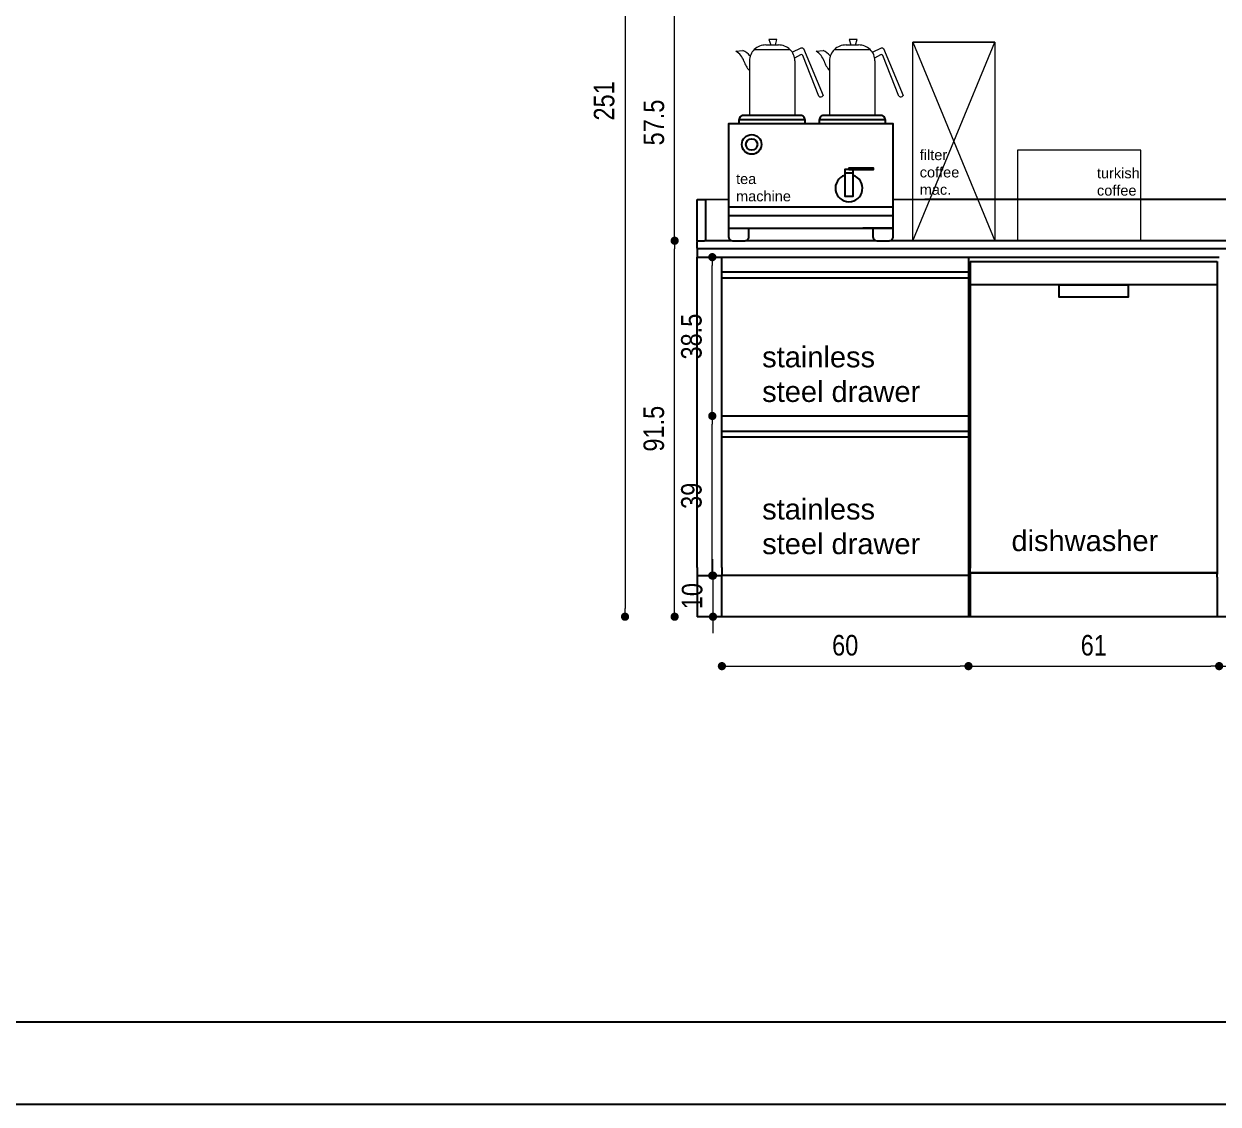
# Model space of a CAD drawing. Header units: millimetres. Extents: x 106699 to 122058, y 158555 to 162844.
# Drawn here: x 110240.4 to 110676.4, y 159501.7 to 159896 of the extents above; entities that cross this region are included whole.
import ezdxf

# ---------------------------------------------------------------- set-up
doc = ezdxf.new("R2010")
doc.units = ezdxf.units.MM
doc.layers.add('area', color=200, linetype='Continuous', plot=False)
for name, color, linetype, lineweight in [('no3_paslanmaz kesit on', 153, 'Continuous', 20), ('no3_yazı tefriş', 152, 'Continuous', 0), ('no3_ölçü tefriş', 252, 'Continuous', 0)]:
    doc.layers.add(name, color=color, linetype=linetype, lineweight=lineweight)
doc.layers.add('S2000-002 Çizgi', color=7, linetype='Continuous')
doc.styles.add('BE', font='ARIALN.TTF')
doc.styles.get("Standard").update_dxf_attribs({"font": 'arial.ttf'})
doc.dimstyles.new('Copy of BE-50', dxfattribs={"dimscale": 100, "dimtxt": 0.05, "dimasz": 0.02, "dimexe": 0.025, "dimexo": 0, "dimgap": 0.025, "dimtad": 1, "dimdec": 1, "dimrnd": 0.5, "dimdsep": 46, "dimtxsty": 'BE', "dimblk": 'DOT', "dimcen": 0.5, "dimdle": 0.025, "dimse1": 1, "dimse2": 1, "dimclrd": 256, "dimclre": 256, "dimclrt": 256, "dimadec": 0, "dimazin": 2, "dimtm": 1e-09, "dimtfac": 1, "dimtdec": 1, "dimtix": 1, "dimtmove": 2, "dimatfit": 0, "dimldrblk": 'DOT', "dimfxl": 0.5, "dimfxlon": 1, "dimtolj": 1, "dimlwd": 9, "dimlwe": 0, "dimarcsym": 0})

# ---------------------------------------------------------------- blocks, each defined once
blk = doc.blocks.new('Layout1')
at = {"layer": 'area'}
for points in [[(0, 1485), (0, 0), (2100, 0), (2100, 1485)], [(25.54, 1459.46), (25.54, 25.54), (2074.46, 25.54), (2074.46, 1459.46)]]:
    blk.add_lwpolyline(points, close=True, dxfattribs=at)
blk = doc.blocks.new('_Dot')
at = {"color": 0, "linetype": 'ByBlock', "lineweight": -2}
blk.add_line((-0.5, 0), (-1, 0), dxfattribs=at)
at = {"color": 0, "linetype": 'ByBlock', "const_width": 0.5}
blk.add_lwpolyline([(-0.25, 0, 1), (0.25, 0, 1)], format="xyb", close=True, dxfattribs=at)
blk = doc.blocks.new('*D183')
at = {"layer": 'Defpoints', "color": 0, "transparency": 16777216}
for p in [(116886.19, 159771.13), (116891.69, 159771.13), (116891.69, 159679.63)]:
    blk.add_point(p, dxfattribs=at)
at = {"layer": 'S2000-002 Çizgi', "color": 134, "lineweight": 9, "true_color": 0x00a5a5, "transparency": 16777216}
blk.add_line((116886.19, 159681.63), (116886.19, 159769.13), dxfattribs=at)
at = {"layer": 'S2000-002 Çizgi', "color": 134, "lineweight": 9, "true_color": 0x00a5a5, "transparency": 16777216, "xscale": 2, "yscale": 2, "zscale": 2}
for p, rotation in [((116886.19, 159771.13), 90), ((116886.19, 159679.63), 270)]:
    blk.add_blockref('_Dot', p, dxfattribs=dict(at, rotation=rotation))
at = {"layer": 'S2000-002 Çizgi', "color": 134, "true_color": 0x00a5a5, "transparency": 16777216, "insert": (116881.14, 159725.38), "char_height": 5, "attachment_point": 5, "rotation": 90, "style": 'BE'}
blk.add_mtext('\\A1;91.5', dxfattribs=at)
blk = doc.blocks.new('*D184')
at = {"layer": 'Defpoints', "color": 0, "transparency": 16777216}
for p in [(116886.19, 159828.68), (116891.69, 159828.68), (116891.69, 159771.13)]:
    blk.add_point(p, dxfattribs=at)
at = {"layer": 'S2000-002 Çizgi', "color": 134, "lineweight": 9, "true_color": 0x00a5a5, "transparency": 16777216}
blk.add_line((116886.19, 159773.13), (116886.19, 159826.68), dxfattribs=at)
at = {"layer": 'S2000-002 Çizgi', "color": 134, "lineweight": 9, "true_color": 0x00a5a5, "transparency": 16777216, "xscale": 2, "yscale": 2, "zscale": 2}
for p, rotation in [((116886.19, 159828.68), 90), ((116886.19, 159771.13), 270)]:
    blk.add_blockref('_Dot', p, dxfattribs=dict(at, rotation=rotation))
at = {"layer": 'S2000-002 Çizgi', "color": 134, "true_color": 0x00a5a5, "transparency": 16777216, "insert": (116881.15, 159799.9), "char_height": 5, "attachment_point": 5, "rotation": 90, "style": 'BE'}
blk.add_mtext('\\A1;57.5', dxfattribs=at)
blk = doc.blocks.new('*D186')
at = {"layer": 'Defpoints', "color": 0, "transparency": 16777216}
for p in [(116910.12, 159930.68), (116874.11, 159679.63), (116910.12, 159679.63)]:
    blk.add_point(p, dxfattribs=at)
at = {"layer": 'S2000-002 Çizgi', "color": 134, "lineweight": 9, "true_color": 0x00a5a5, "transparency": 16777216}
blk.add_line((116874.11, 159928.68), (116874.11, 159681.63), dxfattribs=at)
at = {"layer": 'S2000-002 Çizgi', "color": 134, "lineweight": 9, "true_color": 0x00a5a5, "transparency": 16777216, "xscale": 2, "yscale": 2, "zscale": 2}
for p, rotation in [((116874.11, 159930.68), 90), ((116874.11, 159679.63), 270)]:
    blk.add_blockref('_Dot', p, dxfattribs=dict(at, rotation=rotation))
at = {"layer": 'S2000-002 Çizgi', "color": 134, "true_color": 0x00a5a5, "transparency": 16777216, "insert": (116869.05, 159805.16), "char_height": 5, "attachment_point": 5, "rotation": 90, "style": 'BE'}
blk.add_mtext('\\A1;251', dxfattribs=at)
blk = doc.blocks.new('*D192')
at = {"layer": 'Defpoints', "color": 0, "transparency": 16777216}
for p in [(116895.35, 159728.48), (116897.69, 159728.48), (116897.69, 159689.63)]:
    blk.add_point(p, dxfattribs=at)
at = {"layer": 'S2000-002 Çizgi', "color": 134, "lineweight": 9, "true_color": 0x00a5a5, "transparency": 16777216}
blk.add_line((116895.35, 159691.63), (116895.35, 159726.48), dxfattribs=at)
at = {"layer": 'S2000-002 Çizgi', "color": 134, "lineweight": 9, "true_color": 0x00a5a5, "transparency": 16777216, "xscale": 2, "yscale": 2, "zscale": 2}
for p, rotation in [((116895.35, 159728.48), 90), ((116895.35, 159689.63), 270)]:
    blk.add_blockref('_Dot', p, dxfattribs=dict(at, rotation=rotation))
at = {"layer": 'S2000-002 Çizgi', "color": 134, "true_color": 0x00a5a5, "transparency": 16777216, "insert": (116890.29, 159709.05), "char_height": 5, "attachment_point": 5, "rotation": 90, "style": 'BE'}
blk.add_mtext('\\A1;39', dxfattribs=at)
blk = doc.blocks.new('*D193')
at = {"layer": 'Defpoints', "color": 0, "transparency": 16777216}
for p in [(116895.35, 159767.13), (116897.7, 159767.13), (116897.69, 159728.48)]:
    blk.add_point(p, dxfattribs=at)
at = {"layer": 'S2000-002 Çizgi', "color": 134, "lineweight": 9, "true_color": 0x00a5a5, "transparency": 16777216}
blk.add_line((116895.35, 159730.48), (116895.35, 159765.13), dxfattribs=at)
at = {"layer": 'S2000-002 Çizgi', "color": 134, "lineweight": 9, "true_color": 0x00a5a5, "transparency": 16777216, "xscale": 2, "yscale": 2, "zscale": 2}
for p, rotation in [((116895.35, 159767.13), 90), ((116895.35, 159728.48), 270)]:
    blk.add_blockref('_Dot', p, dxfattribs=dict(at, rotation=rotation))
at = {"layer": 'S2000-002 Çizgi', "color": 134, "true_color": 0x00a5a5, "transparency": 16777216, "insert": (116890.29, 159747.8), "char_height": 5, "attachment_point": 5, "rotation": 90, "style": 'BE'}
blk.add_mtext('\\A1;38.5', dxfattribs=at)
blk = doc.blocks.new('*D194')
at = {"layer": 'Defpoints', "color": 0, "transparency": 16777216}
for p in [(116897.69, 159689.63), (116895.52, 159679.63), (116897.69, 159679.63)]:
    blk.add_point(p, dxfattribs=at)
at = {"layer": 'S2000-002 Çizgi', "color": 134, "lineweight": 9, "true_color": 0x00a5a5, "transparency": 16777216}
for p, q in [((116895.52, 159691.63), (116895.52, 159693.63)), ((116895.52, 159689.63), (116895.52, 159679.63)), ((116895.52, 159677.63), (116895.52, 159675.63))]:
    blk.add_line(p, q, dxfattribs=at)
at = {"layer": 'S2000-002 Çizgi', "color": 134, "lineweight": 9, "true_color": 0x00a5a5, "transparency": 16777216, "xscale": 2, "yscale": 2, "zscale": 2}
for p, rotation in [((116895.52, 159689.63), 270), ((116895.52, 159679.63), 90)]:
    blk.add_blockref('_Dot', p, dxfattribs=dict(at, rotation=rotation))
at = {"layer": 'S2000-002 Çizgi', "color": 134, "true_color": 0x00a5a5, "transparency": 16777216, "insert": (116890.47, 159684.63), "char_height": 5, "attachment_point": 5, "rotation": 90, "style": 'BE'}
blk.add_mtext('\\A1;10', dxfattribs=at)
blk = doc.blocks.new('*D195')
at = {"layer": 'Defpoints', "color": 0, "transparency": 16777216}
for p in [(116897.69, 159679.63), (116957.69, 159679.63), (116957.69, 159667.6)]:
    blk.add_point(p, dxfattribs=at)
at = {"layer": 'S2000-002 Çizgi', "color": 134, "lineweight": 9, "true_color": 0x00a5a5, "transparency": 16777216}
blk.add_line((116899.69, 159667.6), (116955.69, 159667.6), dxfattribs=at)
at = {"layer": 'S2000-002 Çizgi', "color": 134, "lineweight": 9, "true_color": 0x00a5a5, "transparency": 16777216, "xscale": 2, "yscale": 2, "zscale": 2, "rotation": 180}
blk.add_blockref('_Dot', (116897.69, 159667.6), dxfattribs=at)
at = {"layer": 'S2000-002 Çizgi', "color": 134, "lineweight": 9, "true_color": 0x00a5a5, "transparency": 16777216, "xscale": 2, "yscale": 2, "zscale": 2}
blk.add_blockref('_Dot', (116957.69, 159667.6), dxfattribs=at)
at = {"layer": 'S2000-002 Çizgi', "color": 134, "true_color": 0x00a5a5, "transparency": 16777216, "insert": (116927.69, 159672.65), "char_height": 5, "attachment_point": 5, "style": 'BE'}
blk.add_mtext('\\A1;60', dxfattribs=at)
blk = doc.blocks.new('*D196')
at = {"layer": 'Defpoints', "color": 0, "transparency": 16777216}
for p in [(116957.69, 159679.63), (117018.69, 159679.63), (117018.69, 159667.6)]:
    blk.add_point(p, dxfattribs=at)
at = {"layer": 'S2000-002 Çizgi', "color": 134, "lineweight": 9, "true_color": 0x00a5a5, "transparency": 16777216}
blk.add_line((116959.69, 159667.6), (117016.69, 159667.6), dxfattribs=at)
at = {"layer": 'S2000-002 Çizgi', "color": 134, "lineweight": 9, "true_color": 0x00a5a5, "transparency": 16777216, "xscale": 2, "yscale": 2, "zscale": 2, "rotation": 180}
blk.add_blockref('_Dot', (116957.69, 159667.6), dxfattribs=at)
at = {"layer": 'S2000-002 Çizgi', "color": 134, "lineweight": 9, "true_color": 0x00a5a5, "transparency": 16777216, "xscale": 2, "yscale": 2, "zscale": 2}
blk.add_blockref('_Dot', (117018.69, 159667.6), dxfattribs=at)
at = {"layer": 'S2000-002 Çizgi', "color": 134, "true_color": 0x00a5a5, "transparency": 16777216, "insert": (116988.19, 159672.65), "char_height": 5, "attachment_point": 5, "style": 'BE'}
blk.add_mtext('\\A1;61', dxfattribs=at)
blk = doc.blocks.new('*D197')
at = {"layer": 'Defpoints', "color": 0, "transparency": 16777216}
for p in [(117078.69, 159689.63), (117018.69, 159679.63), (117078.69, 159667.6)]:
    blk.add_point(p, dxfattribs=at)
at = {"layer": 'S2000-002 Çizgi', "color": 134, "lineweight": 9, "true_color": 0x00a5a5, "transparency": 16777216}
blk.add_line((117020.69, 159667.6), (117076.69, 159667.6), dxfattribs=at)
at = {"layer": 'S2000-002 Çizgi', "color": 134, "lineweight": 9, "true_color": 0x00a5a5, "transparency": 16777216, "xscale": 2, "yscale": 2, "zscale": 2, "rotation": 180}
blk.add_blockref('_Dot', (117018.69, 159667.6), dxfattribs=at)
at = {"layer": 'S2000-002 Çizgi', "color": 134, "lineweight": 9, "true_color": 0x00a5a5, "transparency": 16777216, "xscale": 2, "yscale": 2, "zscale": 2}
blk.add_blockref('_Dot', (117078.69, 159667.6), dxfattribs=at)
at = {"layer": 'S2000-002 Çizgi', "color": 134, "true_color": 0x00a5a5, "transparency": 16777216, "insert": (117048.69, 159672.65), "char_height": 5, "attachment_point": 5, "style": 'BE'}
blk.add_mtext('\\A1;60', dxfattribs=at)
blk = doc.blocks.new('dd')
at = {"layer": 'no3_paslanmaz kesit on', "elevation": 0.74}
blk.add_lwpolyline([(116964.14, 159771.13), (116944.14, 159771.13), (116944.14, 159819.45), (116964.14, 159819.45), (116964.14, 159771.13), (116944.14, 159771.13), (116964.14, 159819.45), (116944.14, 159819.45), (116964.12, 159771.13)], dxfattribs=at)
blk.add_lwpolyline([(116969.63, 159771.13), (116999.63, 159771.13), (116999.63, 159793.13), (116969.63, 159793.13)], close=True, dxfattribs=at)
at = {"layer": 'no3_ölçü tefriş'}
for p, q in [((116905.55, 159817.67, 1.41), (116914.26, 159817.67, 1.41)), ((116908.37, 159818.78, 1.41), (116911.44, 159818.78, 1.41)), ((116911.08, 159820.13, 1.41), (116909.13, 159820.1, 1.41)), ((116909.13, 159820.1, 1.41), (116909.57, 159818.78, 1.41)), ((116910.71, 159818.78, 1.41), (116911.08, 159820.13, 1.41)), ((116925.06, 159817.67, 1.41), (116933.77, 159817.67, 1.41)), ((116927.88, 159818.78, 1.41), (116930.95, 159818.78, 1.41)), ((116930.59, 159820.13, 1.41), (116928.64, 159820.1, 1.41)), ((116928.64, 159820.1, 1.41), (116929.08, 159818.78, 1.41)), ((116930.22, 159818.78, 1.41), (116930.59, 159820.13, 1.41)), ((116901.11, 159817.25, 1.41), (116902.81, 159817.4, 1.41)), ((116916.81, 159816.38, 1.41), (116915.33, 159815.53, 1.41)), ((116921.25, 159806.29, 1.41), (116917.35, 159816.24, 1.41)), ((116920.62, 159817.25, 1.41), (116922.32, 159817.4, 1.41)), ((116936.32, 159816.38, 1.41), (116934.84, 159815.53, 1.41)), ((116940.76, 159806.29, 1.41), (116936.86, 159816.24, 1.41))]:
    blk.add_line(p, q, dxfattribs=at)
at = {"layer": 'no3_ölçü tefriş', "elevation": 1.41}
for points in [[(116914.79, 159817.03), (116917.01, 159818.07, -0.389551), (116917.51, 159817.91), (116922.29, 159806.46)], [(116934.3, 159817.03), (116936.52, 159818.07, -0.389551), (116937.02, 159817.91), (116941.8, 159806.46)]]:
    blk.add_lwpolyline(points, format="xyb", dxfattribs=at)
at = {"layer": 'no3_ölçü tefriş'}
for centre, radius, start, end in [((116908.28, 159814.88, 1.41), 3.9, 134.3751, 179.6942), ((116908.37, 159814.61, 1.41), 4.16, 89.7676, 132.6484), ((116911.44, 159814.61, 1.41), 4.16, 47.3516, 90.2324), ((116911.53, 159814.88, 1.41), 3.9, 0.3058, 45.6249), ((116927.79, 159814.88, 1.41), 3.9, 134.3751, 179.6942), ((116927.88, 159814.61, 1.41), 4.16, 89.7676, 132.6484), ((116930.95, 159814.61, 1.41), 4.16, 47.3516, 90.2324), ((116931.04, 159814.88, 1.41), 3.9, 0.3058, 45.6249), ((116899, 159813.57, 1.41), 4.24, 17.4276, 60.2427), ((116901.26, 159813.55, 1.41), 4.15, 38.206, 68.206), ((116908.78, 159816.64, 1.41), 6.01, 197.4276, 222.8039), ((116917.01, 159816.05, 1.41), 0.39, 30, 120), ((116918.51, 159813.57, 1.41), 4.24, 17.4276, 60.2427), ((116920.77, 159813.55, 1.41), 4.15, 38.206, 68.206), ((116928.29, 159816.64, 1.41), 6.01, 197.4276, 222.8039), ((116936.52, 159816.05, 1.41), 0.39, 30, 120), ((116921.69, 159806.89, 1.41), 0.742, 233.9217, 323.9217), ((116941.2, 159806.89, 1.41), 0.742, 233.9217, 323.9217)]:
    blk.add_arc(centre, radius, start, end, dxfattribs=at)
at = {"layer": 'S2000-002 Çizgi'}
for p, q in [((116891.69, 159781.13), (116893.49, 159781.13)), ((116891.69, 159771.13), (116891.69, 159781.13)), ((116893.49, 159781.13), (116893.53, 159781.12)), ((116947.09, 159781.13), (116893.53, 159781.12)), ((116893.53, 159781.12), (116893.57, 159781.11)), ((116893.57, 159781.11), (116893.61, 159781.08)), ((116893.61, 159781.08), (116893.64, 159781.05)), ((116893.64, 159781.05), (116893.67, 159781.01)), ((116893.67, 159781.01), (116893.68, 159780.97)), ((116893.68, 159780.97), (116893.69, 159780.93)), ((116893.69, 159780.93), (116893.69, 159771.13)), ((117056.45, 159781.13), (116947.09, 159781.13)), ((116891.69, 159771.13), (116891.9, 159771.13)), ((116891.77, 159771.08), (116891.81, 159771.11)), ((116891.81, 159771.11), (116891.85, 159771.12)), ((116891.85, 159771.12), (116891.9, 159771.13)), ((116891.9, 159771.13), (116893.49, 159771.13)), ((116893.61, 159771.13), (116893.49, 159771.13)), ((116893.64, 159771.13), (116893.61, 159771.13)), ((116893.68, 159771.13), (116893.64, 159771.13)), ((116893.69, 159771.13), (116893.68, 159771.13)), ((117005.71, 159771.13), (116893.69, 159771.13)), ((117024.82, 159771.13), (117005.71, 159771.13)), ((116891.7, 159770.97), (116891.72, 159771.01)), ((116891.7, 159770.93), (116891.7, 159770.97)), ((116891.7, 159769.33), (116891.7, 159770.93)), ((116891.7, 159769.33), (116891.7, 159769.28)), ((116891.7, 159769.28), (116891.72, 159769.24)), ((116891.7, 159769.13), (116891.7, 159767.13)), ((116891.89, 159769.13), (116891.7, 159769.13)), ((116891.72, 159771.01), (116891.74, 159771.05)), ((116891.72, 159769.24), (116891.74, 159769.2)), ((116891.74, 159771.05), (116891.77, 159771.08)), ((116891.77, 159769.17), (116891.74, 159769.2)), ((116891.77, 159769.17), (116891.81, 159769.15)), ((116891.81, 159769.15), (116891.85, 159769.13)), ((116891.89, 159769.13), (116891.85, 159769.13)), ((116891.89, 159769.13), (116891.9, 159769.13)), ((117024.82, 159769.13), (116891.9, 159769.13)), ((116891.69, 159691.63), (116891.7, 159767.13)), ((116891.7, 159767.13), (116897.7, 159767.13)), ((116897.69, 159691.63), (116897.7, 159767.13)), ((116897.7, 159767.13), (117018.7, 159767.13)), ((116957.69, 159767.13), (116957.69, 159689.63)), ((116958.13, 159766.08), (117018.19, 159766.08)), ((116958.13, 159766.08), (116958.13, 159691.43)), ((117018.19, 159766.08), (117018.19, 159742.61)), ((116897.7, 159763.53), (116957.69, 159763.53)), ((116897.7, 159762.13), (116957.69, 159762.13)), ((117018.19, 159760.42), (116958.13, 159760.42)), ((117018.19, 159742.6), (117018.19, 159742.61)), ((117018.19, 159742.61), (117018.19, 159742.6)), ((117018.19, 159742.6), (117018.19, 159741.88)), ((117018.19, 159741.87), (117018.19, 159741.88)), ((117018.19, 159741.88), (117018.19, 159741.87)), ((117018.19, 159741.87), (117018.19, 159711.77)), ((116897.69, 159728.48), (116957.69, 159728.48)), ((116897.69, 159724.78), (116957.69, 159724.78)), ((116897.69, 159723.38), (116957.69, 159723.38)), ((117018.19, 159711.77), (117018.19, 159690.4)), ((116891.69, 159691.63), (116891.69, 159689.63)), ((116897.69, 159691.63), (116897.69, 159689.63)), ((116958.13, 159690.4), (116958.13, 159691.43)), ((116958.13, 159690.4), (117018.19, 159690.4)), ((116958.13, 159690.34), (116958.13, 159679.63)), ((116958.13, 159690.34), (117018.19, 159690.34)), ((117018.12, 159692.21), (117018.12, 159692.21)), ((117018.19, 159690.34), (117018.19, 159690)), ((117018.19, 159689.27), (117018.19, 159690)), ((116891.69, 159689.63), (116891.69, 159679.63)), ((116891.69, 159689.63), (116897.69, 159689.63)), ((116897.69, 159679.63), (116897.69, 159689.63)), ((116957.69, 159689.63), (116897.69, 159689.63)), ((116957.69, 159689.63), (116957.69, 159679.63)), ((117018.19, 159689.27), (117018.19, 159679.63)), ((117204.69, 159679.63), (116891.69, 159679.63))]:
    blk.add_line(p, q, dxfattribs=at)
blk.add_lwpolyline([(116979.79, 159760.42), (116996.53, 159760.42), (116996.53, 159757.42), (116979.79, 159757.42)], close=True, dxfattribs=at)
at = {"layer": 'no3_yazı tefriş', "attachment_point": 1}
for s, insert, char_height, width in [('filter\\Pcoffee\\Pmac.', (116945.84, 159793.27, 0.74), 2.527, 38.4492), ('turkish\\Pcoffee', (116988.96, 159788.85, 0.74), 2.527, 38.4492), ('stainless\\Psteel drawer', (116907.49, 159745.37, 0.6), 5.0545, 76.8983), ('stainless\\Psteel drawer', (116907.49, 159708.33, 0.6), 5.0545, 76.8983), ('dishwasher', (116968.15, 159700.65, 0.6), 5.055, 76.8983)]:
    blk.add_mtext(s, dxfattribs=dict(at, insert=insert, char_height=char_height, width=width))
at = {"layer": 'S2000-002 Çizgi'}
for base, p1, p2, picture, middle in [((116886.1942, 159828.6829), (116891.6909, 159771.1264), (116891.6855, 159828.6829), '*D184', (116881.1516, 159799.9046)), ((116886.19, 159771.13), (116891.69, 159679.63), (116891.69, 159771.13), '*D183', (116881.14, 159725.38)), ((116895.3469, 159767.1266), (116897.6946, 159728.4763), (116897.6973, 159767.1266), '*D193', (116890.2941, 159747.8014)), ((116895.3469, 159728.4763), (116897.6916, 159689.6272), (116897.6946, 159728.4763), '*D192', (116890.2941, 159709.0517)), ((116895.52, 159679.63), (116897.69, 159689.63), (116897.69, 159679.63), '*D194', (116890.47, 159684.63))]:
    dim = blk.add_linear_dim(base=base, p1=p1, p2=p2, angle=90, dimstyle='Copy of BE-50', dxfattribs=at)
    dim.commit()
    dim.dimension.update_dxf_attribs({"geometry": picture, "text_midpoint": middle})
for base, p1, p2, picture, middle in [((117078.69, 159667.6), (117018.69, 159679.63), (117078.69, 159689.63), '*D197', (117048.69, 159672.65)), ((116957.69, 159667.6), (116897.69, 159679.63), (116957.69, 159679.63), '*D195', (116927.69, 159672.65)), ((117018.69, 159667.6), (116957.69, 159679.63), (117018.69, 159679.63), '*D196', (116988.19, 159672.65))]:
    dim = blk.add_linear_dim(base=base, p1=p1, p2=p2, dimstyle='Copy of BE-50', dxfattribs=at)
    dim.commit()
    dim.dimension.update_dxf_attribs({"geometry": picture, "text_midpoint": middle})
at = {"color": 0, "linetype": 'ByBlock'}
blk.add_wipeout([(116939.39, 159799.61), (116937.04, 159799.61), (116936.54, 159799.61), (116935.05, 159799.61), (116934.05, 159799.61), (116937.9, 159799.61), (116939.39, 159799.61), (116939.39, 159799.61), (116938.97, 159799.61), (116938.39, 159799.61), (116938.39, 159799.61), (116937.41, 159799.61), (116937.41, 159800.61), (116937.12, 159801.32), (116936.41, 159801.61), (116922.41, 159801.61), (116921.54, 159801.11), (116921.41, 159800.61), (116921.41, 159799.61), (116917.9, 159799.61), (116917.9, 159800.11), (116917.9, 159800.61), (116917.61, 159801.32), (116916.9, 159801.61), (116903.28, 159801.61), (116902.9, 159801.61), (116902.19, 159801.32), (116901.9, 159800.61), (116901.9, 159799.61), (116899.28, 159799.61), (116899.28, 159772.13), (116899.58, 159771.42), (116899.58, 159771.42), (116900.28, 159771.13), (116902.28, 159771.13), (116903.28, 159771.13), (116903.99, 159771.42), (116904.28, 159772.13), (116904.28, 159772.13), (116904.28, 159774.15), (116934.39, 159774.16), (116934.39, 159773.14), (116934.39, 159772.13), (116934.69, 159771.42), (116936.39, 159771.13), (116937.39, 159771.13), (116939.1, 159771.42), (116939.39, 159772.13)], dxfattribs=at).translate(0, 0, 0.73)
at = {"color": 0, "linetype": 'ByBlock', "elevation": 1.41}
for points in [[(116916.9, 159801.61), (116902.9, 159801.61, 0.414214), (116901.9, 159800.61), (116917.9, 159800.61, 0.414214)], [(116936.41, 159801.61), (116922.41, 159801.61, 0.414214), (116921.41, 159800.61), (116937.41, 159800.61, 0.414214)]]:
    blk.add_lwpolyline(points, format="xyb", close=True, dxfattribs=at)
for points in [[(116901.9, 159799.61), (116901.9, 159800.61)], [(116917.9, 159800.61), (116917.9, 159799.61)], [(116921.41, 159799.61), (116921.41, 159800.61)], [(116937.41, 159800.61), (116937.41, 159799.61)], [(116928.6, 159788.5), (116934.6, 159788.5), (116934.6, 159788.75), (116928.6, 159788.75), (116928.6, 159788.5), (116927.6, 159788.5), (116927.6, 159782), (116929.6, 159782), (116929.6, 159788.5)], [(116927.6, 159787.68), (116929.6, 159787.68)], [(116899.28, 159779.39), (116939.39, 159779.39)], [(116899.28, 159777.29), (116939.39, 159777.29)], [(116899.28, 159774.15), (116939.39, 159774.15), (116931.97, 159774.15)]]:
    blk.add_lwpolyline(points, dxfattribs=at)
for points in [[(116934.39, 159774.15), (116934.39, 159772.13, 0.414126), (116935.39, 159771.13), (116938.39, 159771.13, 0.414214), (116939.39, 159772.13), (116939.39, 159774.15), (116939.39, 159779.39), (116939.39, 159799.61), (116899.28, 159799.61), (116899.28, 159779.39), (116899.28, 159774.15), (116899.28, 159772.13, 0.414126), (116900.28, 159771.13), (116903.28, 159771.13, 0.414214), (116904.28, 159772.13), (116904.28, 159774.15)], [(116927.6, 159787.04, 6.440445), (116929.6, 159787.04)]]:
    blk.add_lwpolyline(points, format="xyb", dxfattribs=at)
at = {"color": 0, "linetype": 'ByBlock'}
for radius in [2.39, 1.39]:
    blk.add_circle((116904.94, 159794.57, 1.41), radius, dxfattribs=at)
at = {"layer": 'no3_ölçü tefriş'}
for p, q in [((116904.37, 159814.91, 1.41), (116904.37, 159801.61, 1.41)), ((116915.43, 159814.91, 1.41), (116915.43, 159801.61, 1.41)), ((116923.88, 159814.91, 1.41), (116923.88, 159801.61, 1.41)), ((116934.94, 159814.91, 1.41), (116934.94, 159801.61, 1.41))]:
    blk.add_line(p, q, dxfattribs=at)
at = {"layer": 'no3_yazı tefriş', "insert": (116901.14, 159787.45, 0.37), "char_height": 2.527, "width": 38.4492, "attachment_point": 1}
blk.add_mtext('tea\\Pmachine', dxfattribs=at)
at = {"layer": 'S2000-002 Çizgi'}
dim = blk.add_linear_dim(base=(116874.1065, 159679.6277), p1=(116910.1231, 159930.6829), p2=(116910.1231, 159679.6277), angle=90, dimstyle='Copy of BE-50', dxfattribs=at)
dim.commit()
dim.dimension.update_dxf_attribs({"geometry": '*D186', "text_midpoint": (116869.0537, 159805.1553)})

msp = doc.modelspace()

# ---------------------------------------------------------------- block references
at = {"xscale": 1.174797441050893, "yscale": 1.174797441050893, "zscale": 1.174797441050893}
msp.add_blockref('Layout1', (109166.15, 159501.7), dxfattribs=at)

# ---------------------------------------------------------------- next in the draw order: block references
at = {"layer": 'S2000-002 Çizgi', "xscale": 1.5, "yscale": 1.5, "zscale": 1.5}
msp.add_blockref('dd', (-64851.29, -79839.81), dxfattribs=at)

doc.saveas('drawing.dxf')
